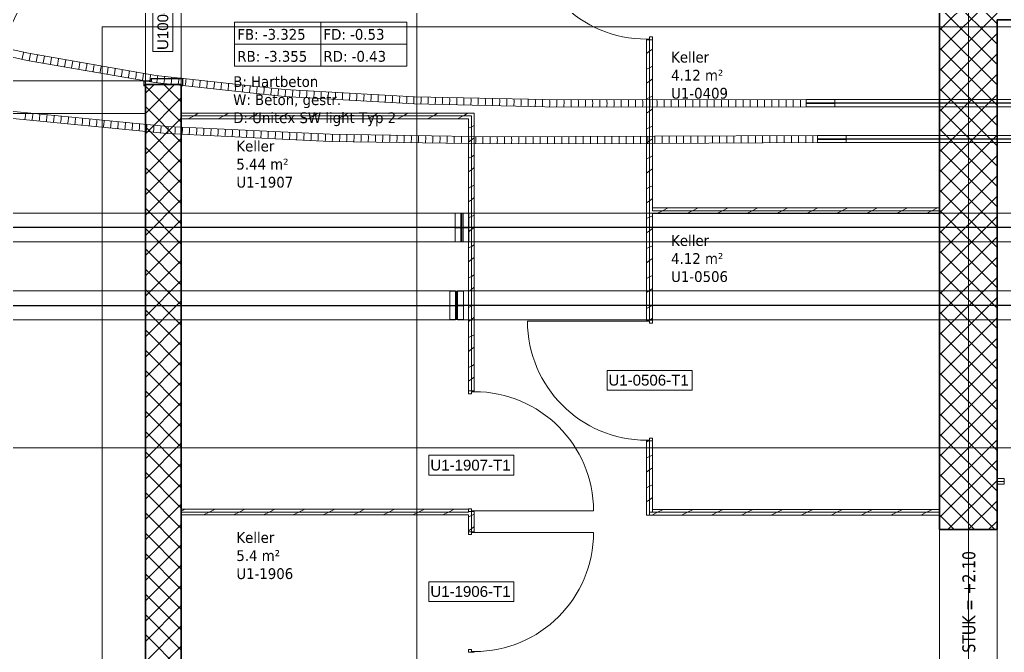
# Model space of a CAD drawing. Extents: x -982 to 937, y -179 to 616.
# Drawn here: x -334.8 to -197.7, y -56.5 to 31.6 of the extents above; entities that cross this region are included whole.
import ezdxf
from ezdxf.lldxf.tags import DXFTag

# ---------------------------------------------------------------- set-up
doc = ezdxf.new("R2010")
doc.units = 0
doc.layers.get('0').update_dxf_attribs({"lineweight": 13})
for name, color, linetype, lineweight in [('A-AREA-____-IDEN', 7, 'Continuous', 5), ('A-DETL-____-HDLN', 7, '_Verdeckte Linien_', 9), ('A-DOOR-____-IDEN', 7, 'Continuous', 5), ('A-DOOR-____-OTLN', 7, 'Continuous', 9), ('A-DOOR-FRAM-MCUT', 7, 'Continuous', 9), ('A-DOOR-OPNG-OTLN', 7, 'Continuous', 9), ('A-FLOR-____-OTLN', 7, 'Continuous', 9), ('A-WALL-____-MCUT', 7, 'Continuous', 35), ('A-WALL-____-PATT', 7, 'Continuous', 35), ('A-WALL-FNSH-MCUT', 7, 'Continuous', 35), ('S-GRID-____-OTLN', 7, 'Continuous', 5)]:
    doc.layers.add(name, color=color, linetype=linetype, lineweight=lineweight)
doc.layers.add('EL01_WAN_Röhre Boden', color=7, linetype='Continuous', lineweight=13, true_color=0xff6666)
doc.styles.get("Standard").update_dxf_attribs({"font": 'arial.ttf'})
tags = doc.linetypes.add('_Rasterlinie_', pattern=[0.375, 0.2, -0.05, 0.075, -0.05]).pattern_tags.tags
tags[10:11] = [DXFTag(74, 4), DXFTag(75, 0), DXFTag(340, '0'), DXFTag(46, 1.0), DXFTag(50, 0.0), DXFTag(44, 0.0), DXFTag(45, 0.0)]
tags[8:9] = [DXFTag(74, 4), DXFTag(75, 0), DXFTag(340, '0'), DXFTag(46, 1.0), DXFTag(50, 0.0), DXFTag(44, 0.0), DXFTag(45, 0.0)]
tags[6:7] = [DXFTag(74, 4), DXFTag(75, 0), DXFTag(340, '0'), DXFTag(46, 1.0), DXFTag(50, 0.0), DXFTag(44, 0.0), DXFTag(45, 0.0)]
tags[4:5] = [DXFTag(74, 4), DXFTag(75, 0), DXFTag(340, '0'), DXFTag(46, 1.0), DXFTag(50, 0.0), DXFTag(44, 0.0), DXFTag(45, 0.0)]
tags = doc.linetypes.add('_Verdeckte Linien_', pattern=[0.15, 0.1, -0.05]).pattern_tags.tags
tags[6:7] = [DXFTag(74, 4), DXFTag(75, 0), DXFTag(340, '0'), DXFTag(46, 1.0), DXFTag(50, 0.0), DXFTag(44, 0.0), DXFTag(45, 0.0)]
tags[4:5] = [DXFTag(74, 4), DXFTag(75, 0), DXFTag(340, '0'), DXFTag(46, 1.0), DXFTag(50, 0.0), DXFTag(44, 0.0), DXFTag(45, 0.0)]
tags = doc.linetypes.add('ACAD_ISO03W100', pattern=[30, 12, -18]).pattern_tags.tags
tags[6:7] = [DXFTag(74, 4), DXFTag(75, 0), DXFTag(340, '0'), DXFTag(46, 0.0), DXFTag(50, 0.0), DXFTag(44, 0.0), DXFTag(45, 0.0)]
tags[4:5] = [DXFTag(74, 4), DXFTag(75, 0), DXFTag(340, '0'), DXFTag(46, 0.0), DXFTag(50, 0.0), DXFTag(44, 0.0), DXFTag(45, 0.0)]
tags = doc.linetypes.add('Grundrissdarstellung Sturz', pattern=[0.25, 0.15, -0.05, 0, -0.05]).pattern_tags.tags
tags[10:11] = [DXFTag(74, 4), DXFTag(75, 0), DXFTag(340, '0'), DXFTag(46, 1.0), DXFTag(50, 0.0), DXFTag(44, 0.0), DXFTag(45, 0.0)]
tags[8:9] = [DXFTag(74, 4), DXFTag(75, 0), DXFTag(340, '0'), DXFTag(46, 1.0), DXFTag(50, 0.0), DXFTag(44, 0.0), DXFTag(45, 0.0)]
tags[6:7] = [DXFTag(74, 4), DXFTag(75, 0), DXFTag(340, '0'), DXFTag(46, 1.0), DXFTag(50, 0.0), DXFTag(44, 0.0), DXFTag(45, 0.0)]
tags[4:5] = [DXFTag(74, 4), DXFTag(75, 0), DXFTag(340, '0'), DXFTag(46, 1.0), DXFTag(50, 0.0), DXFTag(44, 0.0), DXFTag(45, 0.0)]
tags = doc.linetypes.add('STRICHPUNKT2', pattern=[12.7, 6.35, -3.175, 0, -3.175]).pattern_tags.tags
tags[10:11] = [DXFTag(74, 4), DXFTag(75, 0), DXFTag(340, '0'), DXFTag(46, 0.0), DXFTag(50, 0.0), DXFTag(44, 0.0), DXFTag(45, 0.0)]
tags[8:9] = [DXFTag(74, 4), DXFTag(75, 0), DXFTag(340, '0'), DXFTag(46, 0.0), DXFTag(50, 0.0), DXFTag(44, 0.0), DXFTag(45, 0.0)]
tags[6:7] = [DXFTag(74, 4), DXFTag(75, 0), DXFTag(340, '0'), DXFTag(46, 0.0), DXFTag(50, 0.0), DXFTag(44, 0.0), DXFTag(45, 0.0)]
tags[4:5] = [DXFTag(74, 4), DXFTag(75, 0), DXFTag(340, '0'), DXFTag(46, 0.0), DXFTag(50, 0.0), DXFTag(44, 0.0), DXFTag(45, 0.0)]

# ---------------------------------------------------------------- blocks, each defined once
blk = doc.blocks.new('Referenz-A0UJ2GQRXE', base_point=(-954.02, -167.52))
at = {"layer": 'A-AREA-____-IDEN', "color": 0, "linetype": 'Continuous', "ltscale": 0.13}
for p, q in [((-304.85, 31.26), (-280.85, 31.26)), ((-304.85, 25.14), (-304.85, 31.26)), ((-292.85, 31.26), (-292.85, 25.14)), ((-280.85, 31.26), (-280.85, 25.14)), ((-304.85, 28.2), (-280.85, 28.2)), ((-280.85, 25.14), (-304.85, 25.14))]:
    blk.add_line(p, q, dxfattribs=at)
at = {"layer": 'A-DETL-____-HDLN', "color": 0, "linetype": '_Verdeckte Linien_', "ltscale": 0.13}
for p, q in [((-323.26, -76.41), (-323.26, 30.59)), ((-323.26, 30.59), (-178.66, 30.59))]:
    blk.add_line(p, q, dxfattribs=at)
at = {"layer": 'A-DOOR-____-IDEN', "color": 0, "linetype": 'Continuous', "ltscale": 0.13}
for p, q in [((-316.2, 27.17), (-316.2, 39.01)), ((-313.42, 39.01), (-313.42, 27.17)), ((-313.42, 27.17), (-316.2, 27.17)), ((-252.98, -17.24), (-241.14, -17.24)), ((-252.98, -20.02), (-252.98, -17.24)), ((-241.14, -17.24), (-241.14, -20.02)), ((-241.14, -20.02), (-252.98, -20.02)), ((-277.78, -29.07), (-265.94, -29.07)), ((-277.78, -31.85), (-277.78, -29.07)), ((-265.94, -29.07), (-265.94, -31.85)), ((-265.94, -31.85), (-277.78, -31.85)), ((-277.78, -46.67), (-265.94, -46.67)), ((-277.78, -49.45), (-277.78, -46.67)), ((-265.94, -46.67), (-265.94, -49.45)), ((-265.94, -49.45), (-277.78, -49.45))]:
    blk.add_line(p, q, dxfattribs=at)
at = {"layer": 'A-DOOR-____-OTLN', "color": 0, "linetype": 'Grundrissdarstellung Sturz', "ltscale": 0.13}
for p, q in [((-317.26, 43.59), (-317.26, 22.59)), ((-312.26, 43.59), (-312.26, 22.59)), ((-206.66, -59.41), (-206.66, -39.41)), ((-198.66, -59.41), (-198.66, -39.41))]:
    blk.add_line(p, q, dxfattribs=at)
at = {"layer": 'A-DOOR-FRAM-MCUT', "color": 0, "linetype": 'Continuous', "ltscale": 0.13}
for p, q in [((-247.46, 28.89), (-247.46, 28.79)), ((-247.06, 28.89), (-247.46, 28.89)), ((-247.46, 28.79), (-246.66, 28.79)), ((-246.66, 29.19), (-247.06, 29.19)), ((-247.06, 29.19), (-247.06, 28.89)), ((-246.66, 28.79), (-246.66, 29.19)), ((-316.46, 23.39), (-312.06, 23.39)), ((-316.46, 23.09), (-316.46, 23.39)), ((-316.42, 23.35), (-316.42, 23.05)), ((-312.1, 23.35), (-316.42, 23.35)), ((-312.1, 22.43), (-312.1, 23.35)), ((-312.06, 23.39), (-312.06, 22.39)), ((-317.46, 23.09), (-316.46, 23.09)), ((-317.46, 22.39), (-317.46, 23.09)), ((-317.26, 22.39), (-317.46, 22.39)), ((-317.42, 23.05), (-317.42, 22.43)), ((-316.42, 23.05), (-317.42, 23.05)), ((-317.42, 22.43), (-317.26, 22.43)), ((-317.26, 22.43), (-317.26, 22.39)), ((-312.26, 22.43), (-312.1, 22.43)), ((-312.26, 22.39), (-312.26, 22.43)), ((-312.06, 22.39), (-312.26, 22.39)), ((-247.46, -10.27), (-247.46, -10.37)), ((-246.66, -10.27), (-247.46, -10.27)), ((-247.46, -10.37), (-247.06, -10.37)), ((-247.06, -10.37), (-247.06, -10.67)), ((-247.06, -10.67), (-246.66, -10.67)), ((-246.66, -10.67), (-246.66, -10.27)), ((-271.46, -20.11), (-272.26, -20.11)), ((-272.26, -20.11), (-272.26, -20.51)), ((-272.26, -20.51), (-271.86, -20.51)), ((-271.86, -20.51), (-271.86, -20.21)), ((-271.86, -20.21), (-271.46, -20.21)), ((-271.46, -20.21), (-271.46, -20.11)), ((-247.46, -26.97), (-247.46, -27.07)), ((-247.06, -26.97), (-247.46, -26.97)), ((-247.46, -27.07), (-246.66, -27.07)), ((-246.66, -26.67), (-247.06, -26.67)), ((-247.06, -26.67), (-247.06, -26.97)), ((-246.66, -27.07), (-246.66, -26.67)), ((-271.86, -36.51), (-272.26, -36.51)), ((-272.26, -36.51), (-272.26, -36.91)), ((-272.26, -36.91), (-271.46, -36.91)), ((-271.86, -36.81), (-271.86, -36.51)), ((-271.46, -36.81), (-271.86, -36.81)), ((-271.46, -36.91), (-271.46, -36.81)), ((-272.26, -39.71), (-271.46, -39.71)), ((-272.26, -40.11), (-272.26, -39.71)), ((-271.46, -39.71), (-271.46, -39.81)), ((-271.86, -40.11), (-272.26, -40.11)), ((-271.86, -39.81), (-271.86, -40.11)), ((-271.46, -39.81), (-271.86, -39.81)), ((-272.26, -56.11), (-271.86, -56.11)), ((-272.26, -56.51), (-272.26, -56.11)), ((-271.86, -56.11), (-271.86, -56.41)), ((-271.46, -56.51), (-272.26, -56.51)), ((-271.86, -56.41), (-271.46, -56.41)), ((-271.46, -56.41), (-271.46, -56.51))]:
    blk.add_line(p, q, dxfattribs=at)
at = {"layer": 'A-DOOR-OPNG-OTLN', "color": 0, "linetype": 'Continuous', "ltscale": 0.13}
for p, q in [((-317.46, 23.09), (-337.46, 23.09)), ((-247.46, -10.37), (-264.06, -10.37)), ((-271.46, -36.81), (-254.86, -36.81)), ((-271.46, -39.81), (-254.86, -39.81))]:
    blk.add_line(p, q, dxfattribs=at)
for centre, major_axis in [((-247.46, 45.49), (-16.6, 0)), ((-317.46, 23.09), (0, 20)), ((-247.46, -10.37), (-16.6, 0)), ((-271.46, -36.81), (16.6, 0)), ((-271.46, -39.81), (0, -16.6))]:
    blk.add_ellipse(centre, major_axis=major_axis, ratio=1, start_param=0, end_param=1.570796, dxfattribs=at)
at = {"layer": 'A-FLOR-____-OTLN', "color": 0, "linetype": 'Continuous', "ltscale": 0.13}
for p, q in [((-317.26, 23.09), (-317.26, 43.09)), ((-312.26, 42.79), (-312.26, 23.39)), ((-312.26, 23.35), (-312.26, 22.59)), ((-317.26, 22.59), (-317.26, 23.05)), ((-343.26, 18.54), (-317.26, 18.54)), ((-198.66, -59.41), (-198.66, -39.41))]:
    blk.add_line(p, q, dxfattribs=at)
at = {"layer": 'A-WALL-____-MCUT', "color": 0, "linetype": 'Continuous', "ltscale": 0.35}
for p, q in [((-206.66, 50.59), (-206.66, -39.41)), ((-198.66, -39.41), (-198.66, 31.59)), ((-198.66, 31.59), (-70.86, 31.59)), ((-317.26, 22.59), (-317.26, -146.51)), ((-312.26, 22.59), (-317.26, 22.59)), ((-312.26, -146.51), (-312.26, 22.59)), ((-206.66, -39.41), (-198.66, -39.41))]:
    blk.add_line(p, q, dxfattribs=at)
at = {"layer": 'A-WALL-____-MCUT', "color": 0, "linetype": 'Continuous', "lineweight": 9, "ltscale": 0.13}
for p, q in [((-247.06, -10.27), (-247.06, 28.79)), ((-312.26, 18.19), (-271.86, 18.19)), ((-271.86, -20.11), (-271.86, 18.19)), ((-246.66, 5.39), (-246.66, 4.99)), ((-246.66, 4.99), (-206.66, 4.99)), ((-247.06, -37.41), (-247.06, -27.07)), ((-198.66, -32.71), (-197.66, -32.71)), ((-312.26, -36.97), (-272.26, -36.97)), ((-272.26, -36.97), (-272.26, -36.91)), ((-271.86, -39.71), (-271.86, -36.91)), ((-247.06, -37.01), (-206.66, -37.01)), ((-246.66, -36.61), (-246.66, -37.01))]:
    blk.add_line(p, q, dxfattribs=at)
at = {"layer": 'A-WALL-____-PATT', "color": 0, "linetype": 'Continuous', "lineweight": 9, "ltscale": 0.13}
for p, q in [((-198.66, 31), (-206.66, 39)), ((-206.66, 30.14), (-198.66, 38.14)), ((-198.66, 28.17), (-206.66, 36.17)), ((-206.66, 27.31), (-198.66, 35.31)), ((-198.66, 25.34), (-206.66, 33.34)), ((-206.66, 24.48), (-198.66, 32.48)), ((-198.66, 22.51), (-206.66, 30.51)), ((-206.66, 21.66), (-198.66, 29.66)), ((-246.66, 27.5), (-247.06, 27.2)), ((-198.66, 19.68), (-206.66, 27.68)), ((-247.06, 27.2), (-247.46, 26.9)), ((-206.66, 18.83), (-198.66, 26.83)), ((-247.06, 24.91), (-247.46, 24.71)), ((-246.66, 25.11), (-247.06, 24.91)), ((-198.66, 16.85), (-206.66, 24.85)), ((-246.66, 23.34), (-247.06, 23.04)), ((-206.66, 16), (-198.66, 24)), ((-317.26, 21.36), (-316.03, 22.59)), ((-317.26, 18.54), (-313.2, 22.59)), ((-312.26, 17.32), (-317.26, 22.32)), ((-312.26, 20.15), (-314.71, 22.59)), ((-247.06, 23.04), (-247.46, 22.74)), ((-198.66, 14.03), (-206.66, 22.03)), ((-317.26, 15.71), (-312.26, 20.71)), ((-247.06, 20.75), (-247.46, 20.55)), ((-246.66, 20.95), (-247.06, 20.75)), ((-206.66, 13.17), (-198.66, 21.17)), ((-312.26, 14.49), (-317.26, 19.49)), ((-198.66, 11.2), (-206.66, 19.2)), ((-317.26, 12.88), (-312.26, 17.88)), ((-310.48, 18.19), (-311.28, 17.79)), ((-310.34, 18.26), (-310.48, 18.19)), ((-309.91, 18.59), (-310.37, 18.25)), ((-306.32, 18.19), (-307.12, 17.79)), ((-306.18, 18.26), (-306.32, 18.19)), ((-305.74, 18.59), (-306.2, 18.25)), ((-302.15, 18.19), (-302.95, 17.79)), ((-302.01, 18.26), (-302.15, 18.19)), ((-301.58, 18.59), (-302.04, 18.25)), ((-297.99, 18.19), (-298.79, 17.79)), ((-297.85, 18.26), (-297.99, 18.19)), ((-297.41, 18.59), (-297.87, 18.25)), ((-293.82, 18.19), (-294.62, 17.79)), ((-293.68, 18.26), (-293.82, 18.19)), ((-293.25, 18.59), (-293.7, 18.25)), ((-289.66, 18.19), (-290.46, 17.79)), ((-289.52, 18.26), (-289.66, 18.19)), ((-289.08, 18.59), (-289.54, 18.25)), ((-285.49, 18.19), (-286.29, 17.79)), ((-285.35, 18.26), (-285.49, 18.19)), ((-284.92, 18.59), (-285.37, 18.25)), ((-281.33, 18.19), (-282.13, 17.79)), ((-281.19, 18.26), (-281.33, 18.19)), ((-280.75, 18.59), (-281.21, 18.25)), ((-277.16, 18.19), (-277.96, 17.79)), ((-277.02, 18.26), (-277.16, 18.19)), ((-276.59, 18.59), (-277.04, 18.25)), ((-273, 18.19), (-273.8, 17.79)), ((-272.86, 18.26), (-273, 18.19)), ((-272.42, 18.59), (-272.88, 18.25)), ((-247.06, 18.87), (-247.46, 18.57)), ((-246.66, 19.17), (-247.06, 18.87)), ((-206.66, 10.34), (-198.66, 18.34)), ((-312.26, 11.66), (-317.26, 16.66)), ((-271.86, 16.68), (-272.26, 16.48)), ((-271.46, 16.88), (-271.86, 16.68)), ((-247.06, 16.58), (-247.46, 16.38)), ((-246.66, 16.78), (-247.06, 16.58)), ((-271.46, 15.15), (-271.86, 14.85)), ((-198.66, 8.37), (-206.66, 16.37)), ((-206.66, 7.51), (-198.66, 15.51)), ((-317.26, 10.05), (-312.26, 15.05)), ((-312.26, 8.83), (-317.26, 13.83)), ((-271.86, 14.85), (-272.26, 14.55)), ((-247.06, 14.71), (-247.46, 14.41)), ((-246.66, 15.01), (-247.06, 14.71)), ((-271.86, 12.51), (-272.26, 12.31)), ((-271.46, 12.71), (-271.86, 12.51)), ((-247.06, 12.42), (-247.46, 12.22)), ((-246.66, 12.62), (-247.06, 12.42)), ((-198.66, 5.54), (-206.66, 13.54)), ((-206.66, 4.68), (-198.66, 12.68)), ((-317.26, 7.22), (-312.26, 12.22)), ((-312.26, 6), (-317.26, 11)), ((-271.46, 10.99), (-271.86, 10.69)), ((-271.86, 10.69), (-272.26, 10.39)), ((-247.06, 10.54), (-247.46, 10.24)), ((-246.66, 10.84), (-247.06, 10.54)), ((-198.66, 2.71), (-206.66, 10.71)), ((-206.66, 1.86), (-198.66, 9.86)), ((-317.26, 4.39), (-312.26, 9.39)), ((-271.86, 8.35), (-272.26, 8.15)), ((-271.46, 8.55), (-271.86, 8.35)), ((-247.06, 8.25), (-247.46, 8.05)), ((-246.66, 8.45), (-247.06, 8.25)), ((-312.26, 3.18), (-317.26, 8.18)), ((-198.66, -0.12), (-206.66, 7.88)), ((-206.66, -0.97), (-198.66, 7.03)), ((-317.26, 1.56), (-312.26, 6.56)), ((-271.86, 6.52), (-272.26, 6.22)), ((-271.46, 6.82), (-271.86, 6.52)), ((-247.06, 6.38), (-247.46, 6.08)), ((-246.66, 6.68), (-247.06, 6.38)), ((-312.26, 0.35), (-317.26, 5.35)), ((-271.86, 4.18), (-272.26, 3.98)), ((-271.46, 4.38), (-271.86, 4.18)), ((-246.66, 4.29), (-247.06, 4.09)), ((-245.25, 4.99), (-246.05, 4.59)), ((-244.45, 5.39), (-245.25, 4.99)), ((-241.09, 4.99), (-241.89, 4.59)), ((-240.29, 5.39), (-241.09, 4.99)), ((-236.92, 4.99), (-237.72, 4.59)), ((-236.12, 5.39), (-236.92, 4.99)), ((-232.76, 4.99), (-233.56, 4.59)), ((-231.96, 5.39), (-232.76, 4.99)), ((-228.59, 4.99), (-229.39, 4.59)), ((-227.79, 5.39), (-228.59, 4.99)), ((-224.43, 4.99), (-225.23, 4.59)), ((-223.63, 5.39), (-224.43, 4.99)), ((-220.26, 4.99), (-221.06, 4.59)), ((-219.46, 5.39), (-220.26, 4.99)), ((-216.1, 4.99), (-216.9, 4.59)), ((-215.3, 5.39), (-216.1, 4.99)), ((-211.93, 4.99), (-212.73, 4.59)), ((-211.13, 5.39), (-211.93, 4.99)), ((-207.77, 4.99), (-208.57, 4.59)), ((-206.97, 5.39), (-207.77, 4.99)), ((-198.66, -2.94), (-206.66, 5.06)), ((-206.66, -3.8), (-198.66, 4.2)), ((-317.26, -1.26), (-312.26, 3.74)), ((-247.06, 4.09), (-247.46, 3.89)), ((-312.26, -2.48), (-317.26, 2.52)), ((-271.86, 2.36), (-272.26, 2.06)), ((-271.46, 2.66), (-271.86, 2.36)), ((-247.06, 2.21), (-247.46, 1.91)), ((-246.66, 2.51), (-247.06, 2.21)), ((-198.66, -5.77), (-206.66, 2.23)), ((-317.26, -4.09), (-312.26, 0.91)), ((-271.86, 0.02), (-272.26, -0.18)), ((-271.46, 0.22), (-271.86, 0.02)), ((-246.66, 0.12), (-247.06, -0.08)), ((-206.66, -6.63), (-198.66, 1.37)), ((-312.26, -5.31), (-317.26, -0.31)), ((-247.06, -0.08), (-247.46, -0.28)), ((-198.66, -8.6), (-206.66, -0.6)), ((-317.26, -6.92), (-312.26, -1.92)), ((-271.86, -1.81), (-272.26, -2.11)), ((-271.46, -1.51), (-271.86, -1.81)), ((-247.06, -1.95), (-247.46, -2.25)), ((-246.66, -1.65), (-247.06, -1.95)), ((-206.66, -9.46), (-198.66, -1.46)), ((-312.26, -8.14), (-317.26, -3.14)), ((-271.46, -3.95), (-271.86, -4.15)), ((-246.66, -4.04), (-247.06, -4.24)), ((-198.66, -11.43), (-206.66, -3.43)), ((-317.26, -9.75), (-312.26, -4.75)), ((-271.86, -4.15), (-272.26, -4.35)), ((-247.06, -4.24), (-247.46, -4.44)), ((-206.66, -12.29), (-198.66, -4.29)), ((-312.26, -10.97), (-317.26, -5.97)), ((-271.86, -5.97), (-272.26, -6.27)), ((-271.46, -5.67), (-271.86, -5.97)), ((-247.06, -6.12), (-247.46, -6.42)), ((-246.66, -5.82), (-247.06, -6.12)), ((-198.66, -14.26), (-206.66, -6.26)), ((-317.26, -12.58), (-312.26, -7.58)), ((-271.46, -8.11), (-271.86, -8.31)), ((-246.66, -8.21), (-247.06, -8.41)), ((-206.66, -15.11), (-198.66, -7.11)), ((-312.26, -13.79), (-317.26, -8.79)), ((-271.86, -8.31), (-272.26, -8.51)), ((-247.06, -8.41), (-247.46, -8.61)), ((-198.66, -17.09), (-206.66, -9.09)), ((-317.26, -15.41), (-312.26, -10.41)), ((-271.86, -10.14), (-272.26, -10.44)), ((-271.46, -9.84), (-271.86, -10.14)), ((-246.66, -9.98), (-247.05, -10.27)), ((-206.66, -17.94), (-198.66, -9.94)), ((-312.26, -16.62), (-317.26, -11.62)), ((-271.46, -12.28), (-271.86, -12.48)), ((-198.66, -19.91), (-206.66, -11.91)), ((-317.26, -18.23), (-312.26, -13.23)), ((-271.86, -12.48), (-272.26, -12.68)), ((-206.66, -20.77), (-198.66, -12.77)), ((-312.26, -19.45), (-317.26, -14.45)), ((-271.86, -14.3), (-272.26, -14.6)), ((-271.46, -14), (-271.86, -14.3)), ((-198.66, -22.74), (-206.66, -14.74)), ((-317.26, -21.06), (-312.26, -16.06)), ((-271.46, -16.44), (-271.86, -16.64)), ((-206.66, -23.6), (-198.66, -15.6)), ((-312.26, -22.28), (-317.26, -17.28)), ((-271.86, -16.64), (-272.26, -16.84)), ((-198.66, -25.57), (-206.66, -17.57)), ((-317.26, -23.89), (-312.26, -18.89)), ((-271.86, -18.47), (-272.26, -18.77)), ((-271.46, -18.17), (-271.86, -18.47)), ((-206.66, -26.43), (-198.66, -18.43)), ((-312.26, -25.11), (-317.26, -20.11)), ((-198.66, -28.4), (-206.66, -20.4)), ((-317.26, -26.72), (-312.26, -21.72)), ((-206.66, -29.26), (-198.66, -21.26)), ((-312.26, -27.94), (-317.26, -22.94)), ((-198.66, -31.23), (-206.66, -23.23)), ((-317.26, -29.55), (-312.26, -24.55)), ((-206.66, -32.08), (-198.66, -24.08)), ((-312.26, -30.77), (-317.26, -25.77)), ((-317.26, -32.38), (-312.26, -27.38)), ((-247.24, -27.07), (-247.46, -27.24)), ((-198.66, -34.06), (-206.66, -26.06)), ((-206.66, -34.91), (-198.66, -26.91)), ((-312.26, -33.59), (-317.26, -28.59)), ((-247.06, -29.23), (-247.46, -29.43)), ((-246.66, -29.03), (-247.06, -29.23)), ((-198.66, -36.89), (-206.66, -28.89)), ((-206.66, -37.74), (-198.66, -29.74)), ((-317.26, -35.2), (-312.26, -30.2)), ((-312.26, -36.42), (-317.26, -31.42)), ((-247.06, -31.11), (-247.46, -31.41)), ((-246.66, -30.81), (-247.06, -31.11)), ((-198.97, -39.41), (-206.66, -31.71)), ((-205.5, -39.41), (-198.66, -32.57)), ((-317.26, -38.03), (-312.26, -33.03)), ((-312.26, -39.25), (-317.26, -34.25)), ((-247.06, -33.39), (-247.46, -33.59)), ((-246.66, -33.19), (-247.06, -33.39)), ((-247.06, -35.27), (-247.46, -35.57)), ((-246.66, -34.97), (-247.06, -35.27)), ((-201.79, -39.41), (-206.66, -34.54)), ((-202.67, -39.41), (-198.66, -35.4)), ((-317.26, -40.86), (-312.26, -35.86)), ((-311.73, -36.57), (-312.26, -36.84)), ((-308.36, -36.97), (-309.16, -37.37)), ((-307.56, -36.57), (-308.36, -36.97)), ((-304.2, -36.97), (-305, -37.37)), ((-303.4, -36.57), (-304.2, -36.97)), ((-300.03, -36.97), (-300.83, -37.37)), ((-299.23, -36.57), (-300.03, -36.97)), ((-295.87, -36.97), (-296.67, -37.37)), ((-295.07, -36.57), (-295.87, -36.97)), ((-291.7, -36.97), (-292.5, -37.37)), ((-290.9, -36.57), (-291.7, -36.97)), ((-287.54, -36.97), (-288.34, -37.37)), ((-286.74, -36.57), (-287.54, -36.97)), ((-283.37, -36.97), (-284.17, -37.37)), ((-282.57, -36.57), (-283.37, -36.97)), ((-279.21, -36.97), (-280.01, -37.37)), ((-278.41, -36.57), (-279.21, -36.97)), ((-275.04, -36.97), (-275.84, -37.37)), ((-274.24, -36.57), (-275.04, -36.97)), ((-245.95, -37.01), (-246.75, -37.41)), ((-245.15, -36.61), (-245.95, -37.01)), ((-241.79, -37.01), (-242.59, -37.41)), ((-240.99, -36.61), (-241.79, -37.01)), ((-237.62, -37.01), (-238.42, -37.41)), ((-236.82, -36.61), (-237.62, -37.01)), ((-233.46, -37.01), (-234.26, -37.41)), ((-232.66, -36.61), (-233.46, -37.01)), ((-229.3, -37.01), (-230.1, -37.41)), ((-228.5, -36.61), (-229.3, -37.01)), ((-225.13, -37.01), (-225.93, -37.41)), ((-224.33, -36.61), (-225.13, -37.01)), ((-220.97, -37.01), (-221.77, -37.41)), ((-220.17, -36.61), (-220.97, -37.01)), ((-216.8, -37.01), (-217.6, -37.41)), ((-216, -36.61), (-216.8, -37.01)), ((-212.64, -37.01), (-213.44, -37.41)), ((-211.84, -36.61), (-212.64, -37.01)), ((-208.47, -37.01), (-209.27, -37.41)), ((-207.67, -36.61), (-208.47, -37.01)), ((-312.26, -42.08), (-317.26, -37.08)), ((-271.86, -37.46), (-272.26, -37.66)), ((-271.46, -37.26), (-271.86, -37.46)), ((-204.62, -39.41), (-206.66, -37.37)), ((-199.84, -39.41), (-198.66, -38.23)), ((-317.26, -43.69), (-312.26, -38.69)), ((-271.86, -39.29), (-272.26, -39.59)), ((-271.46, -38.99), (-271.86, -39.29)), ((-312.26, -44.91), (-317.26, -39.91)), ((-317.26, -46.52), (-312.26, -41.52)), ((-312.26, -47.74), (-317.26, -42.74)), ((-317.26, -49.35), (-312.26, -44.35)), ((-312.26, -50.56), (-317.26, -45.56)), ((-317.26, -52.18), (-312.26, -47.18)), ((-312.26, -53.39), (-317.26, -48.39)), ((-317.26, -55), (-312.26, -50)), ((-312.26, -56.22), (-317.26, -51.22)), ((-317.26, -57.83), (-312.26, -52.83)), ((-312.26, -59.05), (-317.26, -54.05)), ((-317.26, -60.66), (-312.26, -55.66))]:
    blk.add_line(p, q, dxfattribs=at)
at = {"layer": 'A-WALL-FNSH-MCUT', "color": 0, "linetype": 'Continuous', "lineweight": 9, "ltscale": 0.13}
for p, q in [((-247.46, 28.79), (-247.46, -10.27)), ((-246.66, 28.79), (-247.46, 28.79)), ((-246.66, 5.39), (-246.66, 28.79)), ((-271.46, 18.59), (-312.26, 18.59)), ((-271.46, -20.11), (-271.46, 18.59)), ((-312.26, 17.79), (-272.26, 17.79)), ((-272.26, 17.79), (-272.26, -20.11)), ((-206.66, 5.39), (-246.66, 5.39)), ((-246.66, -10.27), (-246.66, 4.59)), ((-246.66, 4.59), (-206.66, 4.59)), ((-247.46, -10.27), (-246.66, -10.27)), ((-272.26, -20.11), (-271.46, -20.11)), ((-247.46, -27.07), (-247.46, -37.41)), ((-246.66, -27.07), (-247.46, -27.07)), ((-246.66, -36.61), (-246.66, -27.07)), ((-197.66, -32.31), (-198.66, -32.31)), ((-197.66, -33.11), (-197.66, -32.31)), ((-198.66, -33.11), (-197.66, -33.11)), ((-272.26, -36.57), (-312.26, -36.57)), ((-272.26, -36.91), (-272.26, -36.57)), ((-271.46, -36.91), (-272.26, -36.91)), ((-271.46, -39.71), (-271.46, -36.91)), ((-206.66, -36.61), (-246.66, -36.61)), ((-312.26, -37.37), (-272.26, -37.37)), ((-272.26, -37.37), (-272.26, -39.71)), ((-247.46, -37.41), (-206.66, -37.41)), ((-272.26, -39.71), (-271.46, -39.71))]:
    blk.add_line(p, q, dxfattribs=at)
at = {"layer": 'S-GRID-____-OTLN', "color": 0, "linetype": '_Rasterlinie_', "ltscale": 0.13}
for p, q in [((-279.46, -167.52), (-279.46, 592.59)), ((-202.66, -167.52), (-202.66, 592.59)), ((-948.54, -28.01), (290.33, -28.01))]:
    blk.add_line(p, q, dxfattribs=at)
at = {"layer": 'A-AREA-____-IDEN', "color": 0, "linetype": 'Continuous', "ltscale": 0.13, "char_height": 1.5, "attachment_point": 1}
for s, insert in [('{\\W0.9;\\fVerdana;FB: -3.325}', (-304.46, 30.3)), ('{\\W0.9;\\fVerdana;FD: -0.53}', (-292.46, 30.3)), ('{\\W0.9;\\fVerdana;RB: -3.355}', (-304.46, 27.24)), ('{\\W0.9;\\fVerdana;RD: -0.43}', (-292.46, 27.24)), ('{\\W0.9;\\fVerdana;Keller}', (-244.05, 27.13)), ('{\\W0.9;\\fVerdana;B: Hartbeton}', (-305.03, 23.72)), ('{\\W0.9;\\fVerdana;4.12 m²}', (-244.05, 24.61)), ('{\\W0.9;\\fVerdana;U1-0409}', (-244.05, 22.1)), ('{\\W0.9;\\fVerdana;W: Beton, gestr.}', (-305.03, 21.2)), ('{\\W0.9;\\fVerdana;D: Unitex SW light Typ 2}', (-305.03, 18.69)), ('{\\W0.9;\\fVerdana;Keller}', (-304.59, 14.74)), ('{\\W0.9;\\fVerdana;5.44 m²}', (-304.59, 12.22)), ('{\\W0.9;\\fVerdana;U1-1907}', (-304.59, 9.71)), ('{\\W0.9;\\fVerdana;Keller}', (-244.05, 1.59)), ('{\\W0.9;\\fVerdana;4.12 m²}', (-244.05, -0.92)), ('{\\W0.9;\\fVerdana;U1-0506}', (-244.05, -3.43)), ('{\\W0.9;\\fVerdana;Keller}', (-304.59, -39.77)), ('{\\W0.9;\\fVerdana;5.4 m²}', (-304.59, -42.29)), ('{\\W0.9;\\fVerdana;U1-1906}', (-304.59, -44.8))]:
    blk.add_mtext(s, dxfattribs=dict(at, insert=insert))
at = {"layer": 'A-DOOR-____-IDEN', "color": 0, "linetype": 'Continuous', "ltscale": 0.13, "attachment_point": 1, "rotation": 90}
for s, insert, char_height in [('{\\fArial;U100-21-T1}', (-315.58, 27.37), 1.5), ('{\\W0.8;\\fVerdana;STUK = +2.10}', (-203.5, -56.57), 1.8)]:
    blk.add_mtext(s, dxfattribs=dict(at, insert=insert, char_height=char_height))
at = {"layer": 'A-DOOR-____-IDEN', "color": 0, "linetype": 'Continuous', "ltscale": 0.13, "char_height": 1.5, "attachment_point": 1}
for s, insert in [('{\\fArial;U1-0506-T1}', (-252.78, -17.86)), ('{\\fArial;U1-1907-T1}', (-277.58, -29.69)), ('{\\fArial;U1-1906-T1}', (-277.58, -47.29))]:
    blk.add_mtext(s, dxfattribs=dict(at, insert=insert))
blk = doc.blocks.new('Wickelfalzrohr-A0UJ2GRNXE', base_point=(-225.27, 19.47))
at = {"color": 0, "linetype": 'ByBlock', "lineweight": -2, "ltscale": 0.13}
for p, q in [((-221.27, 20.47), (-225.27, 20.47)), ((-225.27, 20.17), (-225.27, 20.47)), ((-225.27, 19.76), (-225.27, 20.17)), ((-225.27, 19.47), (-225.27, 19.76)), ((-225.27, 19.47), (-221.27, 19.47)), ((-221.27, 20.17), (-221.27, 20.47)), ((-221.27, 19.76), (-221.27, 20.17)), ((-221.27, 19.47), (-221.27, 19.76))]:
    blk.add_line(p, q, dxfattribs=at)
at = {"color": 0, "linetype": 'STRICHPUNKT2', "lineweight": 25, "ltscale": 0.25}
blk.add_line((-225.27, 19.97), (-221.27, 19.97), dxfattribs=at)
blk = doc.blocks.new('Wickelfalzrohr-A0UJ2GSXXE', base_point=(-223.66, 14.47))
at = {"color": 0, "linetype": 'ByBlock', "lineweight": -2, "ltscale": 0.13}
for p, q in [((-219.66, 15.47), (-223.66, 15.47)), ((-223.66, 15.47), (-223.66, 15.17)), ((-223.66, 15.17), (-223.66, 14.76)), ((-219.66, 15.47), (-219.66, 15.17)), ((-219.66, 15.17), (-219.66, 14.76)), ((-223.66, 14.76), (-223.66, 14.47)), ((-223.66, 14.47), (-219.66, 14.47)), ((-219.66, 14.76), (-219.66, 14.47))]:
    blk.add_line(p, q, dxfattribs=at)
at = {"color": 0, "linetype": 'STRICHPUNKT2', "lineweight": 25, "ltscale": 0.25}
blk.add_line((-219.66, 14.97), (-223.66, 14.97), dxfattribs=at)
blk = doc.blocks.new('Flexrohr-A0UJ2GTXXE', base_point=(-472.02, 8.89))
at = {"color": 0, "linetype": 'ByBlock', "lineweight": -2, "ltscale": 0.13}
for p, q in [((-336.96, 27.67), (-333.55, 26.92)), ((-337.18, 26.7), (-333.73, 25.93)), ((-334.42, 26.12), (-334.24, 27.04)), ((-333.55, 26.92), (-315.8, 23.82)), ((-333.44, 25.91), (-333.27, 26.84)), ((-332.45, 25.74), (-332.28, 26.67)), ((-331.47, 25.57), (-331.3, 26.49)), ((-330.48, 25.4), (-330.32, 26.32)), ((-329.5, 25.22), (-329.34, 26.15)), ((-333.73, 25.93), (-315.94, 22.83)), ((-328.51, 25.05), (-328.35, 25.98)), ((-327.53, 24.88), (-327.37, 25.81)), ((-326.54, 24.71), (-326.39, 25.64)), ((-315.8, 23.82), (-297.87, 21.89)), ((-315.94, 22.83), (-297.95, 20.89)), ((-297.95, 20.89), (-279.83, 19.86)), ((-297.87, 21.89), (-279.79, 20.86)), ((-279.79, 20.86), (-261.63, 20.46)), ((-279.83, 19.86), (-261.65, 19.46)), ((-261.65, 19.46), (-243.44, 19.42)), ((-261.63, 20.46), (-243.44, 20.42)), ((-244.04, 19.45), (-244.04, 20.39)), ((-243.44, 20.42), (-225.27, 20.47)), ((-243.44, 19.42), (-225.27, 19.47)), ((-243.04, 19.45), (-243.04, 20.39)), ((-242.04, 19.45), (-242.04, 20.39)), ((-241.04, 19.46), (-241.04, 20.4)), ((-240.04, 19.46), (-240.04, 20.4)), ((-239.04, 19.46), (-239.04, 20.4)), ((-238.04, 19.47), (-238.04, 20.41)), ((-237.04, 19.47), (-237.04, 20.41)), ((-236.04, 19.47), (-236.04, 20.41)), ((-235.04, 19.47), (-235.04, 20.41)), ((-234.04, 19.48), (-234.04, 20.42)), ((-233.04, 19.48), (-233.04, 20.42)), ((-232.04, 19.48), (-232.04, 20.42)), ((-231.04, 19.48), (-231.04, 20.42)), ((-230.04, 19.49), (-230.04, 20.43)), ((-229.04, 19.49), (-229.04, 20.43)), ((-228.04, 19.49), (-228.04, 20.43)), ((-227.04, 19.49), (-227.04, 20.43)), ((-226.04, 19.5), (-226.04, 20.44)), ((-225.27, 19.47), (-225.27, 20.47))]:
    blk.add_line(p, q, dxfattribs=at)
for centre, major_axis, ratio in [((-325.48, 25), (-0.081, -0.493), 0.050269), ((-324.49, 24.83), (-0.079, -0.494), 0.051526), ((-323.51, 24.66), (-0.078, -0.494), 0.052782), ((-322.53, 24.48), (-0.077, -0.494), 0.054038), ((-321.54, 24.31), (-0.076, -0.494), 0.055294), ((-320.56, 24.14), (-0.075, -0.494), 0.05655), ((-319.57, 23.97), (-0.074, -0.495), 0.057804), ((-318.59, 23.8), (-0.073, -0.495), 0.059059), ((-317.61, 23.63), (-0.072, -0.495), 0.060313), ((-316.62, 23.45), (-0.071, -0.495), 0.061566), ((-315.64, 23.3), (-0.069, -0.495), 0.062859), ((-314.65, 23.19), (-0.068, -0.495), 0.064282), ((-313.65, 23.08), (-0.066, -0.496), 0.065705), ((-312.66, 22.98), (-0.065, -0.496), 0.067128), ((-311.67, 22.87), (-0.063, -0.496), 0.068549), ((-310.68, 22.76), (-0.061, -0.496), 0.06997), ((-309.69, 22.66), (-0.06, -0.496), 0.07139), ((-308.7, 22.55), (-0.058, -0.497), 0.07281), ((-307.71, 22.45), (-0.057, -0.497), 0.074229), ((-306.72, 22.34), (-0.055, -0.497), 0.075646), ((-305.73, 22.23), (-0.053, -0.497), 0.077063), ((-304.73, 22.13), (-0.052, -0.497), 0.078479), ((-303.74, 22.02), (-0.05, -0.497), 0.079894), ((-302.75, 21.91), (-0.049, -0.498), 0.081308), ((-301.76, 21.81), (-0.047, -0.498), 0.08272), ((-300.77, 21.7), (-0.046, -0.498), 0.084132), ((-299.78, 21.59), (-0.044, -0.498), 0.085542), ((-298.79, 21.49), (-0.042, -0.498), 0.086951), ((-297.8, 21.39), (-0.041, -0.498), 0.08824), ((-296.8, 21.33), (-0.04, -0.498), 0.088577), ((-295.81, 21.27), (-0.038, -0.499), 0.088913), ((-294.82, 21.22), (-0.037, -0.499), 0.089249), ((-293.82, 21.16), (-0.036, -0.499), 0.089585), ((-292.83, 21.1), (-0.035, -0.499), 0.08992), ((-291.83, 21.05), (-0.034, -0.499), 0.090255), ((-290.84, 20.99), (-0.033, -0.499), 0.090589), ((-289.85, 20.93), (-0.031, -0.499), 0.090923), ((-288.85, 20.88), (-0.03, -0.499), 0.091256), ((-287.86, 20.82), (-0.029, -0.499), 0.091589), ((-286.87, 20.76), (-0.028, -0.499), 0.091921), ((-285.87, 20.71), (-0.027, -0.499), 0.092253), ((-284.88, 20.65), (-0.026, -0.499), 0.092584), ((-283.88, 20.59), (-0.024, -0.499), 0.092915), ((-282.89, 20.54), (-0.023, -0.499), 0.093245), ((-281.9, 20.48), (-0.022, -0.5), 0.093575), ((-280.9, 20.42), (-0.021, -0.5), 0.093904), ((-279.91, 20.37), (-0.02, -0.5), 0.094232)]:
    blk.add_ellipse(centre, major_axis=major_axis, ratio=ratio, start_param=0.348166, end_param=2.793427, dxfattribs=at)
at = {"color": 0, "linetype": 'ByBlock', "lineweight": -2, "ltscale": 0.13, "extrusion": (0, 0, -1)}
for centre, major_axis, ratio in [((-278.91, 20.34), (-0.019, -0.5), 0.093616), ((-277.92, 20.32), (-0.018, -0.5), 0.092899), ((-276.92, 20.3), (-0.018, -0.5), 0.092181), ((-275.93, 20.28), (-0.017, -0.5), 0.091463), ((-274.93, 20.25), (-0.016, -0.5), 0.090745), ((-273.94, 20.23), (-0.015, -0.5), 0.090027), ((-272.94, 20.21), (-0.015, -0.5), 0.089308), ((-271.95, 20.19), (-0.014, -0.5), 0.088589), ((-270.95, 20.17), (-0.013, -0.5), 0.08787), ((-269.95, 20.15), (-0.012, -0.5), 0.08715), ((-268.96, 20.12), (-0.012, -0.5), 0.086431), ((-267.96, 20.1), (-0.011, -0.5), 0.085711), ((-266.97, 20.08), (-0.01, -0.5), 0.084991), ((-265.97, 20.06), (-0.009, -0.5), 0.08427), ((-264.98, 20.04), (-0.009, -0.5), 0.08355), ((-263.98, 20.01), (-0.008, -0.5), 0.082829), ((-262.99, 19.99), (-0.007, -0.5), 0.082108), ((-261.99, 19.97), (-0.006, -0.5), 0.081387), ((-260.99, 19.96), (-0.006, -0.5), 0.079986), ((-260, 19.96), (-0.006, -0.5), 0.078215), ((-259, 19.96), (-0.005, -0.5), 0.076443), ((-258, 19.95), (-0.005, -0.5), 0.07467), ((-257, 19.95), (-0.004, -0.5), 0.072898), ((-256.01, 19.95), (-0.004, -0.5), 0.071125), ((-255.01, 19.95), (-0.004, -0.5), 0.069352), ((-254.01, 19.95), (-0.003, -0.5), 0.067578), ((-253.01, 19.94), (-0.003, -0.5), 0.065805), ((-252.02, 19.94), (-0.003, -0.5), 0.064031), ((-251.02, 19.94), (-0.002, -0.5), 0.062257), ((-250.02, 19.94), (-0.002, -0.5), 0.060482), ((-249.02, 19.93), (-0.002, -0.5), 0.058708), ((-248.03, 19.93), (-0.001, -0.5), 0.056933), ((-247.03, 19.93), (-0.001, -0.5), 0.055158), ((-246.03, 19.93), (-0.001, -0.5), 0.053383), ((-245.03, 19.92), (0, -0.5), 0.051608)]:
    blk.add_ellipse(centre, major_axis=major_axis, ratio=ratio, start_param=3.489759, end_param=5.935019, dxfattribs=at)
blk = doc.blocks.new('Wickelfalzrohr-A0UJ2GUJXE', base_point=(-221.27, 19.47))
at = {"color": 0, "linetype": 'ByBlock', "lineweight": -2, "ltscale": 0.13}
for p, q in [((-221.27, 20.47), (-101.27, 20.47)), ((-221.27, 19.47), (-101.27, 19.47))]:
    blk.add_line(p, q, dxfattribs=at)
at = {"color": 0, "linetype": 'STRICHPUNKT2', "lineweight": 25, "ltscale": 0.25}
blk.add_line((-101.27, 19.97), (-221.27, 19.97), dxfattribs=at)
at = {"color": 0, "linetype": 'ByBlock', "lineweight": -2, "ltscale": 0.13, "extrusion": (0, 0, -1)}
for centre in [(-221.27, 19.97), (-101.27, 19.97)]:
    blk.add_ellipse(centre, major_axis=(0, 0.5), ratio=0.000433, dxfattribs=at)
blk = doc.blocks.new('Wickelfalzrohr-A0UJ2GUTXE', base_point=(-219.66, 14.47))
at = {"color": 0, "linetype": 'ByBlock', "lineweight": -2, "ltscale": 0.13}
for p, q in [((-219.66, 15.47), (-99.66, 15.47)), ((-219.66, 14.47), (-99.66, 14.47))]:
    blk.add_line(p, q, dxfattribs=at)
at = {"color": 0, "linetype": 'STRICHPUNKT2', "lineweight": 25, "ltscale": 0.25}
blk.add_line((-99.66, 14.97), (-219.66, 14.97), dxfattribs=at)
at = {"color": 0, "linetype": 'ByBlock', "lineweight": -2, "ltscale": 0.13, "extrusion": (0, 0, -1)}
for centre in [(-219.66, 14.97), (-99.66, 14.97)]:
    blk.add_ellipse(centre, major_axis=(0, 0.5), ratio=0.000433, dxfattribs=at)
blk = doc.blocks.new('Wickelfalzrohr-A0UJ2GWTXE', base_point=(-273.78, -10.19))
at = {"color": 0, "linetype": 'ByBlock', "lineweight": -2, "ltscale": 0.13}
for p, q in [((-153.78, -6.19), (-273.78, -6.19)), ((-273.78, -6.19), (-273.78, -7.37)), ((-153.78, -6.19), (-153.78, -7.37)), ((-273.78, -7.37), (-273.78, -9.02)), ((-153.78, -7.37), (-153.78, -9.02)), ((-273.78, -9.02), (-273.78, -10.19)), ((-153.78, -9.02), (-153.78, -10.19)), ((-273.78, -10.19), (-153.78, -10.19))]:
    blk.add_line(p, q, dxfattribs=at)
at = {"color": 0, "linetype": 'STRICHPUNKT2', "lineweight": 25, "ltscale": 0.25}
blk.add_line((-153.78, -8.19), (-273.78, -8.19), dxfattribs=at)
blk = doc.blocks.new('Steckverbinder-A0UJ2GX1XE', base_point=(-274.88, -10.19))
at = {"color": 0, "linetype": 'ByBlock', "lineweight": -2, "ltscale": 0.13}
for p, q in [((-272.98, -6.2), (-274.88, -6.2)), ((-274.88, -6.2), (-274.88, -7.37)), ((-273.93, -6.19), (-273.93, -10.19)), ((-272.98, -6.2), (-272.98, -7.37)), ((-274.88, -7.37), (-274.88, -9.02)), ((-272.98, -7.37), (-272.98, -9.02)), ((-274.88, -9.02), (-274.88, -10.18)), ((-272.98, -9.02), (-272.98, -10.18)), ((-274.88, -10.18), (-272.98, -10.18))]:
    blk.add_line(p, q, dxfattribs=at)
at = {"color": 0, "linetype": 'STRICHPUNKT2', "lineweight": 25, "ltscale": 0.25}
blk.add_line((-274.88, -8.19), (-272.98, -8.19), dxfattribs=at)
blk = doc.blocks.new('Wickelfalzrohr-A0UJ2GX5XE', base_point=(-394.08, -10.19))
at = {"color": 0, "linetype": 'ByBlock', "lineweight": -2, "ltscale": 0.13}
for p, q in [((-274.08, -6.19), (-394.08, -6.19)), ((-394.08, -7.37), (-394.08, -6.19)), ((-274.08, -7.37), (-274.08, -6.19)), ((-394.08, -9.02), (-394.08, -7.37)), ((-274.08, -9.02), (-274.08, -7.37)), ((-394.08, -10.19), (-394.08, -9.02)), ((-274.08, -10.19), (-274.08, -9.02)), ((-394.08, -10.19), (-274.08, -10.19))]:
    blk.add_line(p, q, dxfattribs=at)
at = {"color": 0, "linetype": 'STRICHPUNKT2', "lineweight": 25, "ltscale": 0.25}
blk.add_line((-394.08, -8.19), (-274.08, -8.19), dxfattribs=at)
blk = doc.blocks.new('Wickelfalzrohr-A0UJ2GZ9XE', base_point=(-393.33, 0.66))
at = {"color": 0, "linetype": 'ByBlock', "lineweight": -2, "ltscale": 0.13}
for p, q in [((-273.33, 4.66), (-393.33, 4.66)), ((-393.33, 4.66), (-393.33, 3.48)), ((-273.33, 4.66), (-273.33, 3.48)), ((-393.33, 3.48), (-393.33, 1.83)), ((-273.33, 3.48), (-273.33, 1.83)), ((-393.33, 1.83), (-393.33, 0.66)), ((-273.33, 1.83), (-273.33, 0.66)), ((-393.33, 0.66), (-273.33, 0.66))]:
    blk.add_line(p, q, dxfattribs=at)
at = {"color": 0, "linetype": 'STRICHPUNKT2', "lineweight": 25, "ltscale": 0.25}
blk.add_line((-273.33, 2.66), (-393.33, 2.66), dxfattribs=at)
blk = doc.blocks.new('Wickelfalzrohr-A0UJ2GZHXE', base_point=(-273.03, 0.66))
at = {"color": 0, "linetype": 'ByBlock', "lineweight": -2, "ltscale": 0.13}
for p, q in [((-153.03, 4.66), (-273.03, 4.66)), ((-273.03, 4.66), (-273.03, 3.48)), ((-153.03, 4.66), (-153.03, 3.48)), ((-273.03, 3.48), (-273.03, 1.83)), ((-153.03, 3.48), (-153.03, 1.83)), ((-273.03, 1.83), (-273.03, 0.66)), ((-153.03, 1.83), (-153.03, 0.66)), ((-273.03, 0.66), (-153.03, 0.66))]:
    blk.add_line(p, q, dxfattribs=at)
at = {"color": 0, "linetype": 'STRICHPUNKT2', "lineweight": 25, "ltscale": 0.25}
blk.add_line((-153.03, 2.66), (-273.03, 2.66), dxfattribs=at)
blk = doc.blocks.new('Wickelfalzrohr-A0UJ2GZTXE', base_point=(-223.66, 14.47))
at = {"color": 0, "linetype": 'ByBlock', "lineweight": -2, "ltscale": 0.13}
for p, q in [((-219.66, 15.47), (-223.66, 15.47)), ((-223.66, 15.17), (-223.66, 15.47)), ((-223.66, 14.76), (-223.66, 15.17)), ((-219.66, 15.17), (-219.66, 15.47)), ((-219.66, 14.76), (-219.66, 15.17)), ((-223.66, 14.47), (-223.66, 14.76)), ((-223.66, 14.47), (-219.66, 14.47)), ((-219.66, 14.47), (-219.66, 14.76))]:
    blk.add_line(p, q, dxfattribs=at)
at = {"color": 0, "linetype": 'STRICHPUNKT2', "lineweight": 25, "ltscale": 0.25}
blk.add_line((-223.66, 14.97), (-219.66, 14.97), dxfattribs=at)
blk = doc.blocks.new('Flexrohr-A0UJ2H0HXE', base_point=(-470.49, 8.89))
at = {"color": 0, "linetype": 'ByBlock', "lineweight": -2, "ltscale": 0.13}
for p, q in [((-337.15, 17.96), (-314.25, 15.73)), ((-337.03, 18.95), (-314.18, 16.73)), ((-314.18, 16.73), (-291.54, 15.63)), ((-314.25, 15.73), (-291.57, 14.63)), ((-291.54, 15.63), (-268.98, 15.3)), ((-268.98, 15.3), (-246.39, 15.37)), ((-260.29, 14.35), (-260.29, 15.29)), ((-259.29, 14.36), (-259.29, 15.3)), ((-258.3, 14.36), (-258.29, 15.3)), ((-257.3, 14.36), (-257.3, 15.3)), ((-256.3, 14.37), (-256.3, 15.31)), ((-255.3, 14.37), (-255.3, 15.31)), ((-254.3, 14.37), (-254.3, 15.31)), ((-253.3, 14.38), (-253.3, 15.32)), ((-252.3, 14.38), (-252.3, 15.32)), ((-251.3, 14.38), (-251.3, 15.32)), ((-250.3, 14.38), (-250.31, 15.32)), ((-249.3, 14.39), (-249.31, 15.33)), ((-248.31, 14.39), (-248.31, 15.33)), ((-247.31, 14.39), (-247.31, 15.33)), ((-246.39, 15.37), (-223.66, 15.47)), ((-246.31, 14.4), (-246.31, 15.34)), ((-245.31, 14.4), (-245.31, 15.34)), ((-244.31, 14.4), (-244.31, 15.34)), ((-243.31, 14.41), (-243.31, 15.35)), ((-242.31, 14.41), (-242.31, 15.35)), ((-241.31, 14.42), (-241.31, 15.36)), ((-240.31, 14.42), (-240.31, 15.36)), ((-239.31, 14.43), (-239.31, 15.37)), ((-238.31, 14.43), (-238.31, 15.37)), ((-237.31, 14.44), (-237.31, 15.38)), ((-236.31, 14.44), (-236.31, 15.38)), ((-235.31, 14.45), (-235.31, 15.39)), ((-234.31, 14.45), (-234.31, 15.39)), ((-233.31, 14.45), (-233.31, 15.39)), ((-232.31, 14.46), (-232.31, 15.4)), ((-231.31, 14.46), (-231.31, 15.4)), ((-230.31, 14.47), (-230.31, 15.41)), ((-229.31, 14.47), (-229.31, 15.41)), ((-228.31, 14.48), (-228.31, 15.42)), ((-227.31, 14.48), (-227.31, 15.42)), ((-226.31, 14.49), (-226.31, 15.43)), ((-225.31, 14.49), (-225.31, 15.43)), ((-224.31, 14.49), (-224.31, 15.43)), ((-223.66, 14.47), (-223.66, 15.47)), ((-291.57, 14.63), (-268.99, 14.3)), ((-268.99, 14.3), (-246.39, 14.37)), ((-246.39, 14.37), (-223.66, 14.47))]:
    blk.add_line(p, q, dxfattribs=at)
at = {"color": 0, "linetype": 'ByBlock', "lineweight": -2, "ltscale": 0.13, "extrusion": (0, 0, -1)}
for centre, major_axis, ratio in [((-334, 18.15), (-0.06, -0.496), 0.058901), ((-333, 18.06), (-0.059, -0.497), 0.059488), ((-332.01, 17.96), (-0.058, -0.497), 0.060074), ((-331.02, 17.86), (-0.057, -0.497), 0.060661), ((-330.03, 17.77), (-0.055, -0.497), 0.061247), ((-329.03, 17.67), (-0.054, -0.497), 0.061833), ((-328.04, 17.57), (-0.053, -0.497), 0.062418), ((-327.05, 17.48), (-0.052, -0.497), 0.063003), ((-326.05, 17.38), (-0.051, -0.497), 0.063587), ((-325.06, 17.28), (-0.049, -0.498), 0.064172), ((-324.07, 17.19), (-0.048, -0.498), 0.064755), ((-323.07, 17.09), (-0.047, -0.498), 0.065339), ((-322.08, 17), (-0.046, -0.498), 0.065922), ((-321.09, 16.9), (-0.045, -0.498), 0.066504), ((-320.09, 16.8), (-0.043, -0.498), 0.067087), ((-319.1, 16.71), (-0.042, -0.498), 0.067668), ((-318.11, 16.61), (-0.041, -0.498), 0.068249), ((-317.12, 16.51), (-0.04, -0.498), 0.06883), ((-316.12, 16.42), (-0.039, -0.499), 0.06941), ((-315.13, 16.32), (-0.037, -0.499), 0.06999), ((-314.14, 16.23), (-0.036, -0.499), 0.070527), ((-313.14, 16.18), (-0.035, -0.499), 0.070567), ((-312.14, 16.13), (-0.034, -0.499), 0.070608), ((-311.15, 16.08), (-0.034, -0.499), 0.070648), ((-310.15, 16.03), (-0.033, -0.499), 0.070689), ((-309.16, 15.99), (-0.032, -0.499), 0.070728), ((-308.16, 15.94), (-0.031, -0.499), 0.070768), ((-307.16, 15.89), (-0.03, -0.499), 0.070808), ((-306.17, 15.84), (-0.029, -0.499), 0.070847), ((-305.17, 15.79), (-0.028, -0.499), 0.070886), ((-304.18, 15.74), (-0.027, -0.499), 0.070925), ((-303.18, 15.7), (-0.026, -0.499), 0.070963), ((-302.18, 15.65), (-0.025, -0.499), 0.071001), ((-301.19, 15.6), (-0.025, -0.499), 0.071039), ((-300.19, 15.55), (-0.024, -0.499), 0.071077), ((-299.19, 15.5), (-0.023, -0.499), 0.071115), ((-298.2, 15.46), (-0.022, -0.5), 0.071152), ((-297.2, 15.41), (-0.021, -0.5), 0.071189), ((-296.21, 15.36), (-0.02, -0.5), 0.071226), ((-295.21, 15.31), (-0.019, -0.5), 0.071263), ((-294.21, 15.26), (-0.018, -0.5), 0.071299), ((-293.22, 15.21), (-0.017, -0.5), 0.071336), ((-292.22, 15.17), (-0.016, -0.5), 0.071372), ((-291.23, 15.13), (-0.016, -0.5), 0.071223), ((-290.23, 15.11), (-0.015, -0.5), 0.070697), ((-289.23, 15.1), (-0.014, -0.5), 0.07017), ((-288.23, 15.08), (-0.014, -0.5), 0.069642), ((-287.24, 15.07), (-0.013, -0.5), 0.069115), ((-286.24, 15.05), (-0.013, -0.5), 0.068588), ((-285.24, 15.04), (-0.012, -0.5), 0.06806), ((-284.24, 15.03), (-0.012, -0.5), 0.067532), ((-283.25, 15.01), (-0.011, -0.5), 0.067005), ((-282.25, 15), (-0.011, -0.5), 0.066477), ((-281.25, 14.98), (-0.01, -0.5), 0.065949), ((-280.25, 14.97), (-0.009, -0.5), 0.065421), ((-279.26, 14.95), (-0.009, -0.5), 0.064893), ((-278.26, 14.94), (-0.008, -0.5), 0.064364), ((-277.26, 14.92), (-0.008, -0.5), 0.063836), ((-276.26, 14.91), (-0.007, -0.5), 0.063307), ((-275.27, 14.89), (-0.007, -0.5), 0.062779), ((-274.27, 14.88), (-0.006, -0.5), 0.06225), ((-273.27, 14.86), (-0.005, -0.5), 0.061721), ((-272.27, 14.85), (-0.005, -0.5), 0.061193), ((-271.28, 14.83), (-0.004, -0.5), 0.060664), ((-270.28, 14.82), (-0.004, -0.5), 0.060135), ((-269.28, 14.8), (-0.003, -0.5), 0.059606), ((-268.28, 14.8), (-0.003, -0.5), 0.058684), ((-267.28, 14.8), (-0.003, -0.5), 0.057596), ((-266.28, 14.81), (-0.002, -0.5), 0.056507), ((-265.29, 14.81), (-0.002, -0.5), 0.055419), ((-264.29, 14.81), (-0.002, -0.5), 0.05433), ((-263.29, 14.82), (-0.002, -0.5), 0.053241), ((-262.29, 14.82), (-0.002, -0.5), 0.052152), ((-261.29, 14.82), (-0.001, -0.5), 0.051063)]:
    blk.add_ellipse(centre, major_axis=major_axis, ratio=ratio, start_param=3.489759, end_param=5.935019, dxfattribs=at)
blk = doc.blocks.new('Wickelfalzrohr-A0UJ2H0NXE', base_point=(-225.27, 19.47))
at = {"color": 0, "linetype": 'ByBlock', "lineweight": -2, "ltscale": 0.13}
for p, q in [((-221.27, 20.47), (-225.27, 20.47)), ((-225.27, 20.47), (-225.27, 20.17)), ((-225.27, 20.17), (-225.27, 19.76)), ((-225.27, 19.76), (-225.27, 19.47)), ((-225.27, 19.47), (-221.27, 19.47)), ((-221.27, 20.47), (-221.27, 20.17)), ((-221.27, 20.17), (-221.27, 19.76)), ((-221.27, 19.76), (-221.27, 19.47))]:
    blk.add_line(p, q, dxfattribs=at)
at = {"color": 0, "linetype": 'STRICHPUNKT2', "lineweight": 25, "ltscale": 0.25}
blk.add_line((-221.27, 19.97), (-225.27, 19.97), dxfattribs=at)
blk = doc.blocks.new('Steckverbinder-A0UJ2H0RXE', base_point=(-274.13, 0.66))
at = {"color": 0, "linetype": 'ByBlock', "lineweight": -2, "ltscale": 0.13}
for p, q in [((-272.23, 4.65), (-274.13, 4.65)), ((-274.13, 4.65), (-274.13, 3.48)), ((-273.18, 4.66), (-273.18, 0.66)), ((-272.23, 4.65), (-272.23, 3.48)), ((-274.13, 3.48), (-274.13, 1.83)), ((-272.23, 3.48), (-272.23, 1.83)), ((-274.13, 1.83), (-274.13, 0.67)), ((-272.23, 1.83), (-272.23, 0.67)), ((-274.13, 0.67), (-272.23, 0.67))]:
    blk.add_line(p, q, dxfattribs=at)
at = {"color": 0, "linetype": 'STRICHPUNKT2', "lineweight": 25, "ltscale": 0.25}
blk.add_line((-274.13, 2.66), (-272.23, 2.66), dxfattribs=at)

msp = doc.modelspace()

# ---------------------------------------------------------------- block references
at = {"color": 9, "lineweight": 25, "ltscale": 0.25, "true_color": 0xc0c0c0}
msp.add_blockref('Referenz-A0UJ2GQRXE', (-954.02, -167.52), dxfattribs=at)
at = {"layer": 'EL01_WAN_Röhre Boden', "color": 6, "linetype": 'ACAD_ISO03W100', "ltscale": 1.3, "true_color": 0xff00ff}
for name, p in [('Flexrohr-A0UJ2GTXXE', (-472.02, 8.89)), ('Flexrohr-A0UJ2H0HXE', (-470.49, 8.89)), ('Wickelfalzrohr-A0UJ2GRNXE', (-225.27, 19.47)), ('Wickelfalzrohr-A0UJ2H0NXE', (-225.27, 19.47)), ('Wickelfalzrohr-A0UJ2GSXXE', (-223.66, 14.47)), ('Wickelfalzrohr-A0UJ2GZTXE', (-223.66, 14.47))]:
    msp.add_blockref(name, p, dxfattribs=at)
at = {"layer": 'EL01_WAN_Röhre Boden', "color": 6, "linetype": 'ACAD_ISO03W100', "ltscale": 0.13, "true_color": 0xff00ff}
for name, p in [('Wickelfalzrohr-A0UJ2GUJXE', (-221.27, 19.47)), ('Wickelfalzrohr-A0UJ2GUTXE', (-219.66, 14.47))]:
    msp.add_blockref(name, p, dxfattribs=at)
at = {"layer": 'EL01_WAN_Röhre Boden', "color": 94, "linetype": 'ACAD_ISO03W100', "ltscale": 0.13, "true_color": 0x009900}
for name, p in [('Wickelfalzrohr-A0UJ2GZ9XE', (-393.33, 0.66)), ('Steckverbinder-A0UJ2H0RXE', (-274.13, 0.66)), ('Wickelfalzrohr-A0UJ2GZHXE', (-273.03, 0.66))]:
    msp.add_blockref(name, p, dxfattribs=at)
at = {"layer": 'EL01_WAN_Röhre Boden', "color": 1, "linetype": 'ACAD_ISO03W100', "ltscale": 0.13, "true_color": 0xff0000}
for name, p in [('Wickelfalzrohr-A0UJ2GX5XE', (-394.08, -10.19)), ('Steckverbinder-A0UJ2GX1XE', (-274.88, -10.19)), ('Wickelfalzrohr-A0UJ2GWTXE', (-273.78, -10.19))]:
    msp.add_blockref(name, p, dxfattribs=at)

doc.saveas('drawing.dxf')
